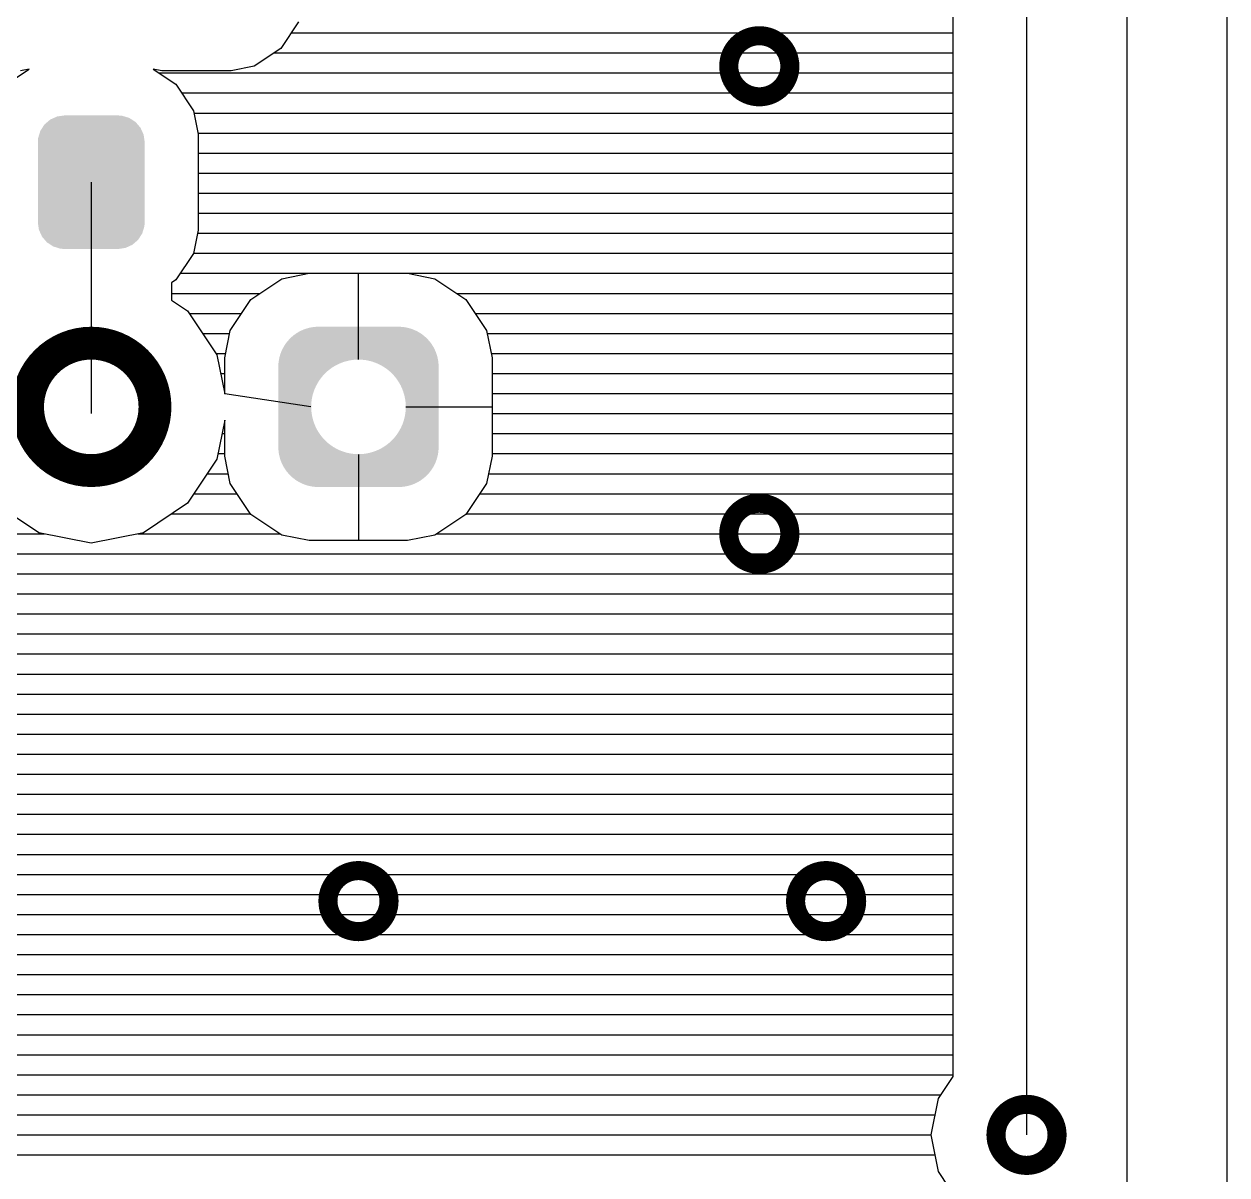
# Model space of a CAD drawing. Extents: x 295 to 953, y 10 to 290.
# Drawn here: x 643.97 to 666.84, y 98.45 to 120.33 of the extents above; entities that cross this region are included whole.
import ezdxf

# ---------------------------------------------------------------- set-up
doc = ezdxf.new("R2010")
doc.units = 0
doc.header["$LTSCALE"] = 5
doc.header["$MEASUREMENT"] = 0
doc.layers.get('0').update_dxf_attribs({"linetype": 'CONTINUOUS', "lineweight": 25})
doc.layers.add('130409_DV-DPH-A6_TOP', color=5, linetype='CONTINUOUS')

msp = doc.modelspace()

# ---------------------------------------------------------------- linework, layer by layer
for points, const_width in [([(657.367, 119.53, 1), (658.528, 119.53, 1)], 0.363), ([(644.036, 113.053, 1), (646.459, 113.053, 1)], 0.625), ([(657.367, 110.64, 1), (658.528, 110.64, 1)], 0.363), ([(649.747, 103.655, 1), (650.908, 103.655, 1)], 0.363), ([(658.637, 103.655, 1), (659.798, 103.655, 1)], 0.363), ([(662.447, 99.21, 1), (663.608, 99.21, 1)], 0.363)]:
    msp.add_lwpolyline(points, format="xyb", close=True, dxfattribs=dict(const_width=const_width))
for points in [[(644.358, 118.423), (644.412, 118.469), (646.13, 118.423), (646.091, 118.469)], [(644.412, 118.469), (644.467, 118.516), (646.091, 118.469), (646.019, 118.516)], [(644.467, 118.516), (644.536, 118.547), (646.019, 118.516), (645.971, 118.547)], [(644.536, 118.547), (644.598, 118.575), (645.971, 118.547), (645.88, 118.575)], [(644.598, 118.575), (644.697, 118.589), (645.88, 118.575), (645.834, 118.589)], [(644.697, 118.589), (644.74, 118.595), (645.834, 118.589), (645.756, 118.595)], [(644.238, 118.166), (644.257, 118.229), (646.252, 118.166), (646.243, 118.229)], [(644.257, 118.229), (644.28, 118.303), (646.243, 118.229), (646.21, 118.303)], [(644.28, 118.303), (644.317, 118.36), (646.21, 118.303), (646.184, 118.36)], [(644.317, 118.36), (644.358, 118.423), (646.184, 118.36), (646.13, 118.423)], [(644.232, 118.087), (644.238, 118.166), (646.264, 118.087), (646.252, 118.166)], [(644.232, 116.563), (644.232, 118.087), (646.264, 116.563), (646.264, 118.087)], [(644.243, 116.485), (644.232, 116.563), (646.257, 116.485), (646.264, 116.563)], [(644.252, 116.421), (644.243, 116.485), (646.238, 116.421), (646.257, 116.485)], [(644.285, 116.348), (644.252, 116.421), (646.215, 116.348), (646.238, 116.421)], [(644.311, 116.291), (644.285, 116.348), (646.178, 116.291), (646.215, 116.348)], [(644.365, 116.228), (644.311, 116.291), (646.137, 116.228), (646.178, 116.291)], [(644.404, 116.182), (644.365, 116.228), (646.083, 116.182), (646.137, 116.228)], [(644.476, 116.135), (644.404, 116.182), (646.028, 116.135), (646.083, 116.182)], [(644.524, 116.103), (644.476, 116.135), (645.959, 116.103), (646.028, 116.135)], [(644.615, 116.076), (644.524, 116.103), (645.897, 116.076), (645.959, 116.103)], [(644.661, 116.061), (644.615, 116.076), (645.799, 116.061), (645.897, 116.076)], [(644.74, 116.055), (644.661, 116.061), (645.756, 116.055), (645.799, 116.061)], [(649.43, 114.564), (649.455, 114.569), (651.228, 114.564), (651.197, 114.569)], [(649.455, 114.569), (649.486, 114.572), (651.197, 114.569), (651.173, 114.572)], [(649.486, 114.572), (649.51, 114.575), (651.173, 114.572), (651.138, 114.575)], [(649.51, 114.575), (649.551, 114.576), (651.138, 114.575), (651.118, 114.576)], [(649.551, 114.576), (649.566, 114.577), (651.118, 114.576), (651.09, 114.577)], [(648.999, 114.323), (649.017, 114.344), (651.657, 114.323), (651.637, 114.344)], [(649.017, 114.344), (649.037, 114.363), (651.637, 114.344), (651.619, 114.363)], [(649.037, 114.363), (649.057, 114.383), (651.619, 114.363), (651.597, 114.383)], [(649.057, 114.383), (649.079, 114.401), (651.597, 114.383), (651.577, 114.401)], [(649.079, 114.401), (649.1, 114.418), (651.577, 114.401), (651.554, 114.418)], [(649.1, 114.418), (649.123, 114.435), (651.554, 114.418), (651.533, 114.435)], [(649.123, 114.435), (649.145, 114.451), (651.533, 114.435), (651.509, 114.451)], [(649.145, 114.451), (649.169, 114.465), (651.509, 114.451), (651.487, 114.465)], [(649.169, 114.465), (649.193, 114.48), (651.487, 114.465), (651.461, 114.48)], [(649.193, 114.48), (649.218, 114.493), (651.461, 114.48), (651.438, 114.493)], [(649.218, 114.493), (649.242, 114.505), (651.438, 114.493), (651.412, 114.505)], [(649.242, 114.505), (649.269, 114.516), (651.412, 114.505), (651.388, 114.516)], [(649.269, 114.516), (649.293, 114.527), (651.388, 114.516), (651.36, 114.527)], [(649.293, 114.527), (649.321, 114.536), (651.36, 114.527), (651.336, 114.536)], [(649.321, 114.536), (649.346, 114.545), (651.336, 114.536), (651.307, 114.545)], [(649.346, 114.545), (649.374, 114.552), (651.307, 114.545), (651.283, 114.552)], [(649.374, 114.552), (649.4, 114.559), (651.283, 114.552), (651.253, 114.559)], [(649.4, 114.559), (649.43, 114.564), (651.253, 114.559), (651.228, 114.564)], [(648.854, 114.087), (648.864, 114.113), (651.801, 114.087), (651.79, 114.113)], [(648.864, 114.113), (648.876, 114.138), (651.79, 114.113), (651.78, 114.138)], [(648.876, 114.138), (648.888, 114.164), (651.78, 114.138), (651.767, 114.164)], [(648.888, 114.164), (648.902, 114.188), (651.767, 114.164), (651.754, 114.188)], [(648.902, 114.188), (648.915, 114.212), (651.754, 114.188), (651.739, 114.212)], [(648.915, 114.212), (648.931, 114.235), (651.739, 114.212), (651.725, 114.235)], [(648.931, 114.235), (648.946, 114.259), (651.725, 114.235), (651.709, 114.259)], [(648.946, 114.259), (648.963, 114.281), (651.709, 114.259), (651.693, 114.281)], [(648.963, 114.281), (648.98, 114.303), (651.693, 114.281), (651.674, 114.303)], [(648.98, 114.303), (648.999, 114.323), (651.674, 114.303), (651.657, 114.323)], [(648.806, 113.864), (648.807, 113.888), (649.94, 113.864), (649.995, 113.888)], [(648.807, 113.888), (648.808, 113.899), (649.995, 113.888), (650.024, 113.899)], [(648.808, 113.899), (648.81, 113.909), (650.024, 113.899), (650.052, 113.909)], [(648.81, 113.909), (648.812, 113.925), (650.052, 113.909), (650.11, 113.925)], [(648.812, 113.925), (648.814, 113.938), (650.11, 113.925), (650.169, 113.938)], [(648.814, 113.938), (648.815, 113.947), (650.169, 113.938), (650.229, 113.947)], [(648.815, 113.947), (648.816, 113.951), (650.229, 113.947), (650.289, 113.951)], [(648.816, 113.954), (648.822, 113.981), (651.838, 113.954), (651.833, 113.981)], [(648.816, 113.952), (648.816, 113.954), (651.839, 113.952), (651.838, 113.954)], [(648.816, 113.951), (648.816, 113.952), (650.289, 113.951), (650.35, 113.952)], [(648.822, 113.981), (648.828, 114.008), (651.833, 113.981), (651.826, 114.008)], [(648.828, 114.008), (648.836, 114.034), (651.826, 114.008), (651.819, 114.034)], [(648.836, 114.034), (648.844, 114.061), (651.819, 114.034), (651.81, 114.061)], [(648.844, 114.061), (648.854, 114.087), (651.81, 114.061), (651.801, 114.087)], [(650.41, 113.948), (650.35, 113.952), (651.839, 113.948), (651.839, 113.952)], [(650.47, 113.941), (650.41, 113.948), (651.841, 113.941), (651.839, 113.948)], [(650.529, 113.929), (650.47, 113.941), (651.843, 113.929), (651.841, 113.941)], [(650.542, 113.926), (650.529, 113.929), (651.843, 113.926), (651.843, 113.929)], [(650.588, 113.914), (650.542, 113.926), (651.845, 113.914), (651.843, 113.926)], [(650.645, 113.894), (650.588, 113.914), (651.847, 113.894), (651.845, 113.914)], [(650.701, 113.871), (650.645, 113.894), (651.849, 113.871), (651.847, 113.894)], [(648.804, 113.843), (648.806, 113.864), (649.899, 113.843), (649.94, 113.864)], [(648.804, 113.836), (648.804, 113.843), (649.886, 113.836), (649.899, 113.843)], [(648.804, 113.815), (648.804, 113.836), (649.851, 113.815), (649.886, 113.836)], [(648.804, 113.805), (648.804, 113.815), (649.834, 113.805), (649.851, 113.815)], [(648.804, 113.77), (648.804, 113.805), (649.785, 113.77), (649.834, 113.805)], [(648.804, 113.732), (648.804, 113.77), (649.738, 113.732), (649.785, 113.77)], [(648.804, 113.691), (648.804, 113.732), (649.694, 113.691), (649.738, 113.732)], [(648.804, 113.647), (648.804, 113.691), (649.652, 113.647), (649.694, 113.691)], [(650.702, 113.871), (650.701, 113.871), (651.85, 113.871), (651.849, 113.871)], [(650.755, 113.844), (650.702, 113.871), (651.85, 113.844), (651.85, 113.871)], [(650.805, 113.815), (650.755, 113.844), (651.852, 113.815), (651.85, 113.844)], [(650.807, 113.814), (650.805, 113.815), (651.852, 113.814), (651.852, 113.815)], [(650.857, 113.78), (650.807, 113.814), (651.852, 113.78), (651.852, 113.814)], [(650.905, 113.743), (650.857, 113.78), (651.852, 113.743), (651.852, 113.78)], [(650.95, 113.702), (650.905, 113.743), (651.852, 113.702), (651.852, 113.743)], [(650.992, 113.659), (650.95, 113.702), (651.852, 113.659), (651.852, 113.702)], [(651.031, 113.613), (650.992, 113.659), (651.852, 113.613), (651.852, 113.659)], [(648.804, 113.6), (648.804, 113.647), (649.614, 113.6), (649.652, 113.647)], [(648.804, 113.551), (648.804, 113.6), (649.579, 113.551), (649.614, 113.6)], [(648.804, 113.499), (648.804, 113.551), (649.547, 113.499), (649.579, 113.551)], [(648.804, 113.446), (648.804, 113.499), (649.519, 113.446), (649.547, 113.499)], [(648.804, 113.391), (648.804, 113.446), (649.494, 113.391), (649.519, 113.446)], [(651.067, 113.564), (651.031, 113.613), (651.852, 113.564), (651.852, 113.613)], [(651.1, 113.514), (651.067, 113.564), (651.852, 113.514), (651.852, 113.564)], [(651.129, 113.461), (651.1, 113.514), (651.852, 113.461), (651.852, 113.514)], [(651.155, 113.406), (651.129, 113.461), (651.852, 113.406), (651.852, 113.461)], [(648.804, 113.334), (648.804, 113.391), (649.473, 113.334), (649.494, 113.391)], [(648.804, 113.276), (648.804, 113.334), (649.456, 113.276), (649.473, 113.334)], [(648.804, 113.217), (648.804, 113.276), (649.443, 113.217), (649.456, 113.276)], [(648.804, 113.157), (648.804, 113.217), (649.434, 113.157), (649.443, 113.217)], [(651.176, 113.35), (651.155, 113.406), (651.852, 113.35), (651.852, 113.406)], [(651.194, 113.292), (651.176, 113.35), (651.852, 113.292), (651.852, 113.35)], [(651.208, 113.233), (651.194, 113.292), (651.852, 113.233), (651.852, 113.292)], [(651.219, 113.174), (651.208, 113.233), (651.852, 113.174), (651.852, 113.233)], [(648.804, 113.097), (648.804, 113.157), (649.429, 113.097), (649.434, 113.157)], [(648.804, 113.053), (648.804, 113.097), (649.428, 113.053), (649.429, 113.097)], [(648.804, 112.993), (648.804, 113.053), (649.43, 112.993), (649.428, 113.053)], [(648.804, 112.932), (648.804, 112.993), (649.437, 112.932), (649.43, 112.993)], [(651.225, 113.113), (651.219, 113.174), (651.852, 113.113), (651.852, 113.174)], [(651.221, 112.949), (651.226, 113.009), (651.852, 112.949), (651.852, 113.009)], [(651.227, 113.053), (651.225, 113.113), (651.852, 113.053), (651.852, 113.113)], [(651.226, 113.009), (651.227, 113.053), (651.852, 113.009), (651.852, 113.053)], [(648.804, 112.873), (648.804, 112.932), (649.447, 112.873), (649.437, 112.932)], [(648.804, 112.814), (648.804, 112.873), (649.461, 112.814), (649.447, 112.873)], [(648.804, 112.756), (648.804, 112.814), (649.479, 112.756), (649.461, 112.814)], [(648.804, 112.7), (648.804, 112.756), (649.501, 112.7), (649.479, 112.756)], [(651.161, 112.715), (651.182, 112.772), (651.852, 112.715), (651.852, 112.772)], [(651.182, 112.772), (651.199, 112.83), (651.852, 112.772), (651.852, 112.83)], [(651.199, 112.83), (651.212, 112.889), (651.852, 112.83), (651.852, 112.889)], [(651.212, 112.889), (651.221, 112.949), (651.852, 112.889), (651.852, 112.949)], [(648.804, 112.645), (648.804, 112.7), (649.526, 112.645), (649.501, 112.7)], [(648.804, 112.592), (648.804, 112.645), (649.555, 112.592), (649.526, 112.645)], [(648.804, 112.542), (648.804, 112.592), (649.588, 112.542), (649.555, 112.592)], [(648.804, 112.493), (648.804, 112.542), (649.624, 112.493), (649.588, 112.542)], [(651.041, 112.506), (651.076, 112.555), (651.852, 112.506), (651.852, 112.555)], [(651.076, 112.555), (651.108, 112.607), (651.852, 112.555), (651.852, 112.607)], [(651.108, 112.607), (651.136, 112.66), (651.852, 112.607), (651.852, 112.66)], [(651.136, 112.66), (651.161, 112.715), (651.852, 112.66), (651.852, 112.715)], [(648.804, 112.447), (648.804, 112.493), (649.663, 112.447), (649.624, 112.493)], [(648.804, 112.404), (648.804, 112.447), (649.705, 112.404), (649.663, 112.447)], [(648.804, 112.363), (648.804, 112.404), (649.751, 112.363), (649.705, 112.404)], [(648.804, 112.326), (648.804, 112.363), (649.798, 112.326), (649.751, 112.363)], [(648.804, 112.292), (648.804, 112.326), (649.848, 112.292), (649.798, 112.326)], [(648.804, 112.291), (648.804, 112.292), (649.85, 112.291), (649.848, 112.292)], [(648.805, 112.262), (648.804, 112.291), (649.9, 112.262), (649.85, 112.291)], [(650.769, 112.27), (650.804, 112.291), (651.851, 112.27), (651.852, 112.291)], [(650.804, 112.291), (650.821, 112.301), (651.852, 112.291), (651.852, 112.301)], [(650.821, 112.301), (650.87, 112.336), (651.852, 112.301), (651.852, 112.336)], [(650.87, 112.336), (650.917, 112.374), (651.852, 112.336), (651.852, 112.374)], [(650.917, 112.374), (650.961, 112.415), (651.852, 112.374), (651.852, 112.415)], [(650.961, 112.415), (651.003, 112.459), (651.852, 112.415), (651.852, 112.459)], [(651.003, 112.459), (651.041, 112.506), (651.852, 112.459), (651.852, 112.506)], [(648.806, 112.235), (648.805, 112.262), (649.953, 112.235), (649.9, 112.262)], [(648.808, 112.212), (648.806, 112.235), (650.01, 112.212), (649.954, 112.235)], [(648.806, 112.235), (648.806, 112.235), (649.954, 112.235), (649.953, 112.235)], [(648.81, 112.192), (648.808, 112.212), (650.068, 112.192), (650.01, 112.212)], [(648.812, 112.18), (648.81, 112.192), (650.113, 112.18), (650.068, 112.192)], [(648.812, 112.177), (648.812, 112.18), (650.126, 112.177), (650.113, 112.18)], [(648.814, 112.165), (648.812, 112.177), (650.185, 112.165), (650.126, 112.177)], [(648.816, 112.158), (648.814, 112.165), (650.245, 112.158), (650.185, 112.165)], [(648.816, 112.154), (648.816, 112.158), (650.306, 112.154), (650.245, 112.158)], [(648.817, 112.152), (648.816, 112.154), (651.839, 112.152), (651.839, 112.154)], [(648.822, 112.125), (648.817, 112.152), (651.833, 112.125), (651.839, 112.152)], [(648.829, 112.098), (648.822, 112.125), (651.827, 112.098), (651.833, 112.125)], [(648.836, 112.072), (648.829, 112.098), (651.819, 112.072), (651.827, 112.098)], [(648.845, 112.045), (648.836, 112.072), (651.811, 112.045), (651.819, 112.072)], [(650.306, 112.154), (650.366, 112.155), (651.839, 112.154), (651.839, 112.155)], [(650.366, 112.155), (650.426, 112.159), (651.839, 112.155), (651.84, 112.159)], [(650.426, 112.159), (650.486, 112.168), (651.84, 112.159), (651.841, 112.168)], [(650.486, 112.168), (650.545, 112.181), (651.841, 112.168), (651.843, 112.181)], [(650.545, 112.181), (650.603, 112.197), (651.843, 112.181), (651.845, 112.197)], [(650.603, 112.197), (650.631, 112.207), (651.845, 112.197), (651.847, 112.207)], [(650.631, 112.207), (650.66, 112.218), (651.847, 112.207), (651.848, 112.218)], [(650.66, 112.218), (650.716, 112.242), (651.848, 112.218), (651.849, 112.242)], [(650.716, 112.242), (650.756, 112.263), (651.849, 112.242), (651.851, 112.263)], [(650.756, 112.263), (650.769, 112.27), (651.851, 112.263), (651.851, 112.27)], [(648.854, 112.019), (648.845, 112.045), (651.801, 112.019), (651.811, 112.045)], [(648.865, 111.993), (648.854, 112.019), (651.791, 111.993), (651.801, 112.019)], [(648.876, 111.968), (648.865, 111.993), (651.779, 111.968), (651.791, 111.993)], [(648.889, 111.942), (648.876, 111.968), (651.767, 111.942), (651.779, 111.968)], [(648.901, 111.918), (648.889, 111.942), (651.754, 111.918), (651.767, 111.942)], [(648.916, 111.894), (648.901, 111.918), (651.74, 111.894), (651.754, 111.918)], [(648.93, 111.871), (648.916, 111.894), (651.725, 111.871), (651.74, 111.894)], [(648.947, 111.847), (648.93, 111.871), (651.709, 111.847), (651.725, 111.871)], [(648.962, 111.825), (648.947, 111.847), (651.692, 111.825), (651.709, 111.847)], [(648.981, 111.803), (648.962, 111.825), (651.675, 111.803), (651.692, 111.825)], [(648.998, 111.783), (648.981, 111.803), (651.657, 111.783), (651.675, 111.803)], [(649.018, 111.762), (648.998, 111.783), (651.638, 111.762), (651.657, 111.783)], [(649.037, 111.743), (649.018, 111.762), (651.618, 111.743), (651.638, 111.762)], [(649.058, 111.723), (649.037, 111.743), (651.598, 111.723), (651.618, 111.743)], [(649.078, 111.705), (649.058, 111.723), (651.576, 111.705), (651.598, 111.723)], [(649.101, 111.688), (649.078, 111.705), (651.555, 111.688), (651.576, 111.705)], [(649.122, 111.671), (649.101, 111.688), (651.532, 111.671), (651.555, 111.688)], [(649.146, 111.655), (649.122, 111.671), (651.51, 111.655), (651.532, 111.671)], [(649.168, 111.641), (649.146, 111.655), (651.486, 111.641), (651.51, 111.655)], [(649.194, 111.626), (649.168, 111.641), (651.462, 111.626), (651.486, 111.641)], [(649.217, 111.613), (649.194, 111.626), (651.437, 111.613), (651.462, 111.626)], [(649.243, 111.601), (649.217, 111.613), (651.413, 111.601), (651.437, 111.613)], [(649.267, 111.59), (649.243, 111.601), (651.387, 111.59), (651.413, 111.601)], [(649.295, 111.579), (649.267, 111.59), (651.362, 111.579), (651.387, 111.59)], [(649.319, 111.57), (649.295, 111.579), (651.334, 111.57), (651.362, 111.579)], [(649.348, 111.561), (649.319, 111.57), (651.309, 111.561), (651.334, 111.57)], [(649.372, 111.554), (649.348, 111.561), (651.281, 111.554), (651.309, 111.561)], [(649.402, 111.547), (649.372, 111.554), (651.255, 111.547), (651.281, 111.554)], [(649.427, 111.542), (649.402, 111.547), (651.226, 111.542), (651.255, 111.547)], [(649.458, 111.537), (649.427, 111.542), (651.2, 111.537), (651.226, 111.542)], [(649.482, 111.534), (649.458, 111.537), (651.169, 111.534), (651.2, 111.537)], [(649.517, 111.531), (649.482, 111.534), (651.145, 111.531), (651.169, 111.534)], [(649.537, 111.53), (649.517, 111.531), (651.104, 111.53), (651.145, 111.531)], [(649.566, 111.529), (649.537, 111.53), (651.09, 111.529), (651.104, 111.53)]]:
    msp.add_solid(points)
at = {"layer": '130409_DV-DPH-A6_TOP', "color": 7}
for p, q in [((666.838, 164.615), (666.838, 94.13)), ((663.028, 147.47), (663.028, 99.21)), ((661.631, 100.317), (661.631, 146.357)), ((664.933, 139.215), (664.933, 94.13)), ((649.19, 120.373), (648.849, 119.865)), ((649.047, 120.165), (661.631, 120.165)), ((648.849, 119.865), (648.346, 119.53)), ((648.722, 119.784), (661.631, 119.784)), ((643.637, 119.19), (644.064, 119.474)), ((644.064, 119.474), (643.901, 119.444)), ((646.589, 119.444), (646.426, 119.474)), ((646.426, 119.474), (646.853, 119.19)), ((646.533, 119.403), (661.631, 119.403)), ((647.904, 119.444), (646.589, 119.444)), ((648.346, 119.53), (647.904, 119.444)), ((646.853, 119.19), (647.188, 118.682)), ((646.965, 119.022), (661.631, 119.022)), ((647.188, 118.682), (647.28, 118.24)), ((647.198, 118.641), (661.631, 118.641)), ((647.274, 118.26), (661.631, 118.26)), ((647.28, 118.24), (647.28, 116.416)), ((647.28, 117.879), (661.631, 117.879)), ((645.248, 117.325), (645.248, 113.053)), ((647.28, 117.498), (661.631, 117.498)), ((647.28, 117.117), (661.631, 117.117)), ((647.28, 116.736), (661.631, 116.736)), ((647.28, 116.416), (647.188, 115.969)), ((647.264, 116.355), (661.631, 116.355)), ((647.188, 115.969), (646.853, 115.466)), ((647.188, 115.974), (661.631, 115.974)), ((646.934, 115.593), (661.631, 115.593)), ((648.28, 115.095), (648.87, 115.486)), ((648.87, 115.486), (649.388, 115.593)), ((649.388, 115.593), (651.262, 115.593)), ((650.328, 113.952), (650.328, 115.593)), ((651.262, 115.593), (651.78, 115.486)), ((651.78, 115.486), (652.37, 115.095)), ((646.853, 115.466), (646.772, 115.41)), ((646.772, 115.41), (646.772, 115.085)), ((646.772, 115.212), (648.453, 115.212)), ((646.772, 115.085), (647.076, 114.882)), ((647.889, 114.506), (648.28, 115.095)), ((652.197, 115.212), (661.631, 115.212)), ((652.37, 115.095), (652.761, 114.506)), ((647.076, 114.882), (647.635, 114.044)), ((647.112, 114.831), (648.103, 114.831)), ((652.548, 114.831), (661.631, 114.831)), ((647.366, 114.45), (647.879, 114.45)), ((647.788, 113.988), (647.889, 114.506)), ((652.761, 114.506), (652.868, 113.988)), ((652.771, 114.45), (661.631, 114.45)), ((647.62, 114.069), (647.803, 114.069)), ((647.635, 114.044), (647.788, 113.302)), ((647.788, 113.302), (647.788, 113.988)), ((652.847, 114.069), (661.631, 114.069)), ((652.868, 113.988), (652.868, 112.113)), ((647.706, 113.688), (647.788, 113.688)), ((652.868, 113.688), (661.631, 113.688)), ((647.782, 113.307), (647.788, 113.307)), ((649.423, 113.053), (647.788, 113.302)), ((652.868, 113.307), (661.631, 113.307)), ((645.248, 113.053), (645.248, 112.926)), ((651.227, 113.053), (652.868, 113.053)), ((647.788, 112.799), (647.635, 112.057)), ((647.788, 112.113), (647.788, 112.799)), ((652.868, 112.926), (661.631, 112.926)), ((647.732, 112.545), (647.788, 112.545)), ((652.868, 112.545), (661.631, 112.545)), ((647.635, 112.057), (647.076, 111.219)), ((647.655, 112.164), (647.788, 112.164)), ((647.889, 111.595), (647.788, 112.113)), ((650.328, 112.149), (650.328, 110.513)), ((652.868, 112.113), (652.761, 111.595)), ((652.868, 112.164), (661.631, 112.164)), ((647.452, 111.783), (647.854, 111.783)), ((648.28, 111.006), (647.889, 111.595)), ((652.761, 111.595), (652.37, 111.006)), ((652.796, 111.783), (661.631, 111.783)), ((647.198, 111.402), (648.016, 111.402)), ((652.634, 111.402), (661.631, 111.402)), ((644.252, 110.66), (643.414, 111.219)), ((647.076, 111.219), (646.238, 110.66)), ((646.777, 111.021), (648.275, 111.021)), ((648.87, 110.615), (648.28, 111.006)), ((652.37, 111.006), (651.78, 110.615)), ((652.375, 111.021), (661.631, 111.021)), ((627.686, 110.64), (644.359, 110.64)), ((645.248, 110.462), (644.252, 110.66)), ((646.238, 110.66), (645.248, 110.462)), ((646.131, 110.64), (648.834, 110.64)), ((649.388, 110.513), (648.87, 110.615)), ((651.262, 110.513), (649.388, 110.513)), ((651.78, 110.615), (651.262, 110.513)), ((651.816, 110.64), (661.631, 110.64)), ((611.466, 110.259), (661.631, 110.259)), ((611.466, 109.878), (661.631, 109.878)), ((611.466, 109.497), (661.631, 109.497)), ((611.466, 109.116), (661.631, 109.116)), ((611.466, 108.735), (661.631, 108.735)), ((611.466, 108.354), (661.631, 108.354)), ((611.466, 107.973), (661.631, 107.973)), ((611.466, 107.592), (661.631, 107.592)), ((611.466, 107.211), (661.631, 107.211)), ((611.466, 106.83), (661.631, 106.83)), ((611.466, 106.449), (661.631, 106.449)), ((611.466, 106.068), (661.631, 106.068)), ((611.466, 105.687), (661.631, 105.687)), ((611.466, 105.306), (661.631, 105.306)), ((611.466, 104.925), (661.631, 104.925)), ((611.466, 104.544), (661.631, 104.544)), ((611.466, 104.163), (661.631, 104.163)), ((611.466, 103.782), (661.631, 103.782)), ((611.466, 103.401), (661.631, 103.401)), ((611.466, 103.02), (661.631, 103.02)), ((611.466, 102.639), (661.631, 102.639)), ((611.466, 102.258), (661.631, 102.258)), ((611.466, 101.877), (661.631, 101.877)), ((611.466, 101.496), (661.631, 101.496)), ((611.466, 101.115), (661.631, 101.115)), ((611.466, 100.734), (661.631, 100.734)), ((611.466, 100.353), (661.631, 100.353)), ((661.351, 99.901), (661.631, 100.317)), ((611.466, 99.972), (661.397, 99.972)), ((661.214, 99.21), (661.351, 99.901)), ((611.466, 99.591), (661.29, 99.591)), ((611.466, 99.21), (661.214, 99.21)), ((661.351, 98.514), (661.214, 99.21)), ((611.466, 98.829), (661.29, 98.829)), ((661.742, 97.925), (661.351, 98.514))]:
    msp.add_line(p, q, dxfattribs=at)

doc.saveas('drawing.dxf')
